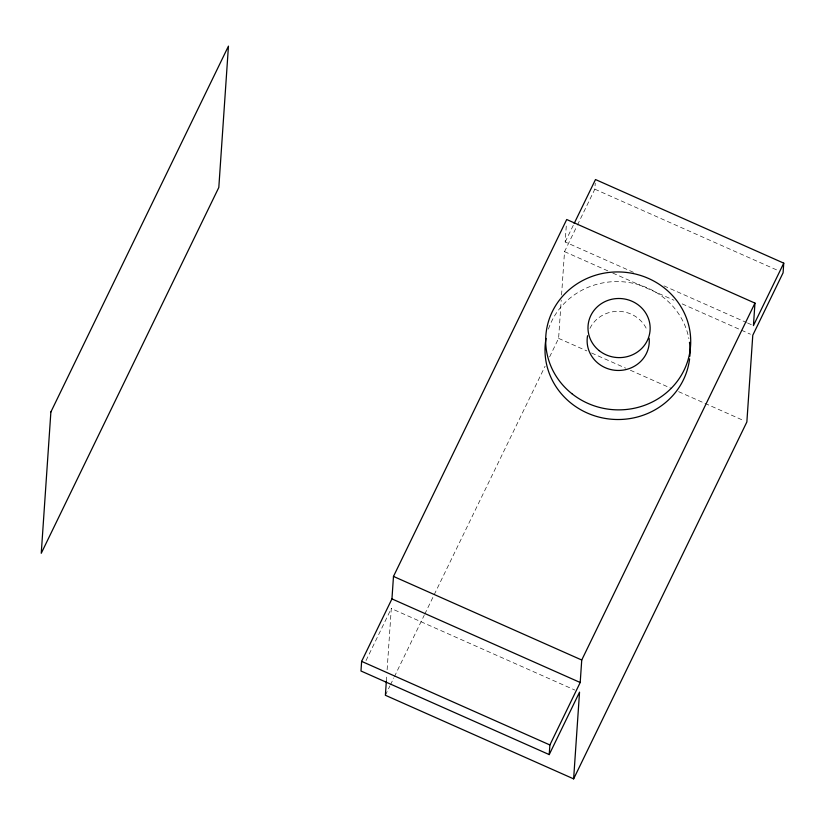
<?xml version="1.0" encoding="UTF-8"?>
<svg xmlns="http://www.w3.org/2000/svg" width="825" height="825" viewBox="0 0 825 825"><rect width="100%" height="100%" fill="white"/><g stroke="black" fill="none" stroke-linecap="round" stroke-linejoin="round"><path stroke-width="0.62" stroke-dasharray="4.12 3.09" d="M386.337 681.244L386.77 674.86M387.121 669.756L391.287 608.541L574.839 690.051M549.615 356.905L558.607 338.374L561.217 300.104M561.567 294.999L564.527 251.635L576.871 226.194M633.425 272.312L565.177 242.003L566.455 223.266M577.438 225.039L594.835 189.183L595.248 183.16M565.177 242.003L573.602 224.648M366.032 660.588L391.287 608.541M385.378 695.269L389.874 685.998M390.442 684.843L393.814 677.892M394.381 676.727L424.184 615.316M424.751 614.151L545.108 366.176M594.835 189.183L777.212 270.167M664.012 285.893L746.377 322.472M747.553 322.988L752.256 325.081M564.527 251.635L608.056 270.971M612.769 273.065L673.942 300.228M682.182 303.889L750.42 334.197M558.607 338.374L586.853 350.914M591.556 352.997L625.68 368.156M630.382 370.239L671.56 388.534M678.624 391.669L744.511 420.925M548.439 329.103A72.548 68.96 3.9 0 1 622.236 281.748A72.548 68.96 3.9 0 1 688.896 338.704M589.947 328.36A31.092 29.556 3.9 0 1 619.389 311.376A31.092 29.556 3.9 0 1 647.347 330.846"/><path stroke-width="1.24" d="M574.159 223.493L595.495 179.541L783.75 263.144L753.431 325.607L754.968 303.115L566.713 219.512L393.484 576.417L391.947 598.898L361.628 661.361L360.979 670.993L549.223 754.597L579.542 692.144L573.633 778.872L385.378 695.269L386.337 681.244M549.223 754.597L549.883 744.965L580.202 682.502L581.738 660.021L754.968 303.115M783.75 263.144L783.09 272.786L752.782 335.239L746.862 421.967L573.633 778.872M393.484 576.417L581.738 660.021M391.947 598.898L580.202 682.502M361.628 661.361L549.883 744.965M689.597 358.834A72.548 68.96 3.9 0 1 607.303 418.76A72.548 68.96 3.9 0 1 546.047 338.446M689.473 342.272A72.548 68.96 3.9 0 1 689.855 356.256M649.141 338.384A31.092 29.556 3.9 0 1 616.987 370.435A31.092 29.556 3.9 0 1 587.555 335.723M50.882 411.953L41.25 553.286L218.811 187.471L228.453 46.128L50.882 411.953M571.849 393.659A72.548 68.96 3.9 0 0 689.679 353.007A72.548 68.96 3.9 0 0 593.031 276.055A72.548 68.96 3.9 0 0 571.849 393.659M599.208 350.666A31.092 29.556 3.9 0 0 649.708 333.238A31.092 29.556 3.9 0 0 608.283 300.259A31.092 29.556 3.9 0 0 599.208 350.666"/></g></svg>
